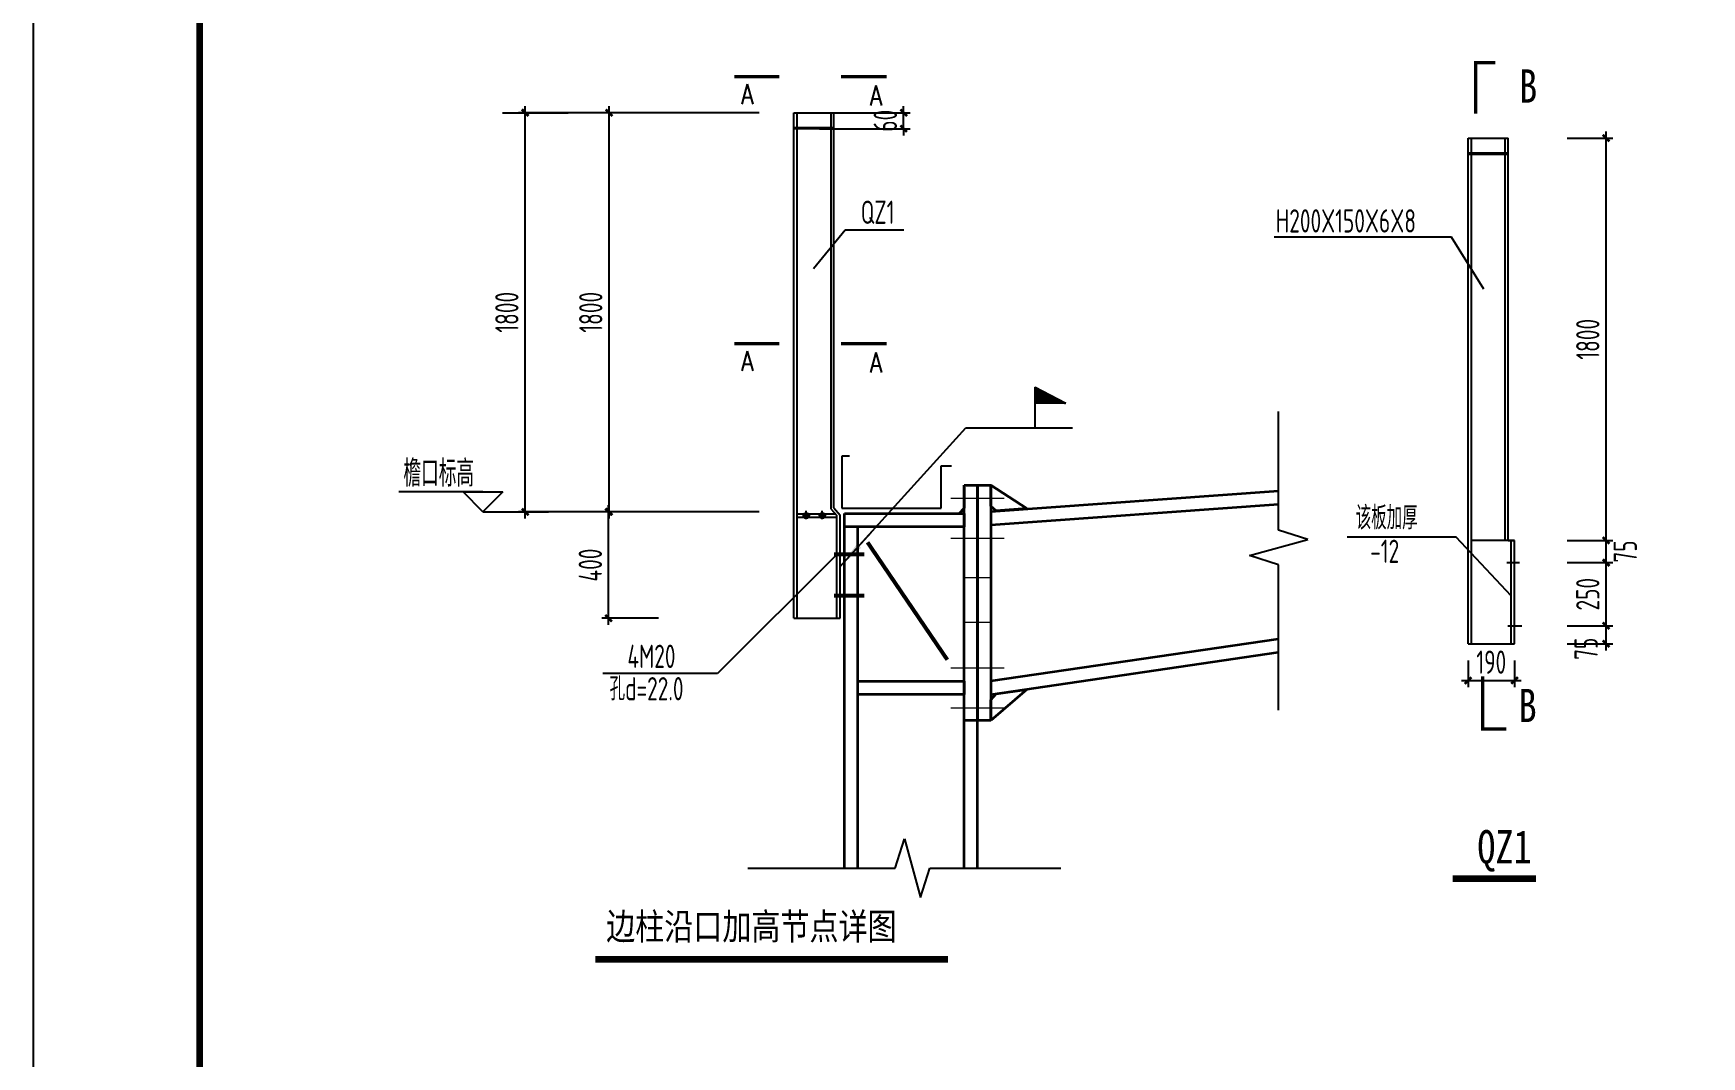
# Model space of a CAD drawing. Extents: x 293620 to 503924, y -252071 to 755100.
# Drawn here: x 397349 to 422426, y -236181 to -220799 of the extents above; entities that cross this region are included whole.
import ezdxf
from ezdxf.enums import TextEntityAlignment as Align

# ---------------------------------------------------------------- set-up
doc = ezdxf.new("R2010")
doc.units = 0
doc.header["$LTSCALE"] = 1000
doc.header["$MEASUREMENT"] = 0
doc.layers.get('Defpoints').update_dxf_attribs({"color": 250})
for name, color, linetype, lineweight in [('10', 7, 'Continuous', 35), ('112', 9, 'Continuous', 18), ('12', 2, 'Continuous', 35), ('15', 3, 'Continuous', 35)]:
    doc.layers.add(name, color=color, linetype=linetype, lineweight=lineweight)
for name, color, linetype in [('3T_WOOD', 21, 'Continuous'), ('OTHER', 7, 'Continuous'), ('PUB_DIM', 171, 'Continuous'), ('PUB_TEXT', 7, 'Continuous'), ('TK', 4, 'Continuous'), ('水平支撑', 4, 'Continuous')]:
    doc.layers.add(name, color=color, linetype=linetype)
doc.styles.add('-宋体', font='', dxfattribs={"width": 0.8})
doc.styles.add('DIM_FONT', font='SIMPLEX', dxfattribs={"width": 0.7, "bigfont": 'GBCBIG'})
doc.styles.add('TSSD_Dimension', font='Tssdeng.shx', dxfattribs={"width": 0.7, "bigfont": 'hztxt.shx'})
doc.styles.add('TSSD_REIN', font='tssdeng.shx', dxfattribs={"width": 0.7, "bigfont": 'tssdchn.shx'})
doc.styles.get('-宋体').set_extended_font_data('SimSun')
doc.dimstyles.new('TSSD_20_100', dxfattribs={"dimtxt": 350, "dimasz": 100, "dimexe": 100, "dimexo": 250, "dimgap": 100, "dimtad": 1, "dimdec": 0, "dimlfac": 0.2, "dimzin": 0, "dimdsep": 46, "dimtxsty": 'TSSD_Dimension', "dimblk": 'ARCHTICK', "dimblk1": 'ARCHTICK', "dimblk2": 'ARCHTICK', "dimcen": 0, "dimdle": 100, "dimclrt": 7, "dimadec": 0, "dimazin": 0, "dimtfac": 1, "dimtdec": 0, "dimtix": 1, "dimtmove": 2, "dimatfit": 3, "dimfxl": 0, "dimtolj": 1, "dimtzin": 0, "dimarcsym": 0})

# ---------------------------------------------------------------- blocks, each defined once
blk = doc.blocks.new('_ArchTick')
at = {"color": 0, "linetype": 'ByBlock', "const_width": 0.4}
blk.add_lwpolyline([(-0.5, -0.5), (0.5, 0.5)], dxfattribs=at)
blk = doc.blocks.new('*D729')
at = {"layer": 'Defpoints', "color": 0}
for p in [(420153, -222374), (420990, -222374), (420153, -228422)]:
    blk.add_point(p, dxfattribs=at)
at = {"layer": 'PUB_DIM', "color": 0, "lineweight": -2}
for p, q in [((420403, -222374), (421090, -222374)), ((420990, -228522), (420990, -222274)), ((420403, -228422), (421090, -228422))]:
    blk.add_line(p, q, dxfattribs=at)
at = {"layer": 'PUB_DIM', "color": 0, "lineweight": -2, "xscale": 100, "yscale": 100, "zscale": 100}
for p, rotation in [((420990, -222374), 90), ((420990, -228422), 270)]:
    blk.add_blockref('_ArchTick', p, dxfattribs=dict(at, rotation=rotation))
at = {"layer": 'PUB_DIM', "color": 7, "insert": (420715, -225398), "char_height": 350, "attachment_point": 5, "rotation": 90, "style": 'TSSD_Dimension'}
blk.add_mtext('\\A1;1800', dxfattribs=at)
blk = doc.blocks.new('*D730')
at = {"layer": 'Defpoints', "color": 0}
for p in [(404742, -221992), (406742, -221992), (406742, -227992)]:
    blk.add_point(p, dxfattribs=at)
at = {"layer": 'PUB_DIM', "color": 0, "lineweight": -2}
for p, q in [((404742, -228092), (404742, -221892)), ((406492, -221992), (404642, -221992)), ((406492, -227992), (404642, -227992))]:
    blk.add_line(p, q, dxfattribs=at)
at = {"layer": 'PUB_DIM', "color": 0, "lineweight": -2, "xscale": 100, "yscale": 100, "zscale": 100}
for p, rotation in [((404742, -221992), 90), ((404742, -227992), 270)]:
    blk.add_blockref('_ArchTick', p, dxfattribs=dict(at, rotation=rotation))
at = {"layer": 'PUB_DIM', "color": 7, "insert": (404467, -224992), "char_height": 350, "attachment_point": 5, "rotation": 90, "style": 'TSSD_Dimension'}
blk.add_mtext('\\A1;1800', dxfattribs=at)
blk = doc.blocks.new('*D731')
at = {"layer": 'Defpoints', "color": 0}
for p in [(406003, -221992), (408509, -221992), (408509, -227992)]:
    blk.add_point(p, dxfattribs=at)
at = {"layer": 'PUB_DIM', "color": 0, "lineweight": -2}
for p, q in [((406003, -228092), (406003, -221892)), ((408259, -221992), (405903, -221992)), ((408259, -227992), (405903, -227992))]:
    blk.add_line(p, q, dxfattribs=at)
at = {"layer": 'PUB_DIM', "color": 0, "lineweight": -2, "xscale": 100, "yscale": 100, "zscale": 100}
for p, rotation in [((406003, -221992), 90), ((406003, -227992), 270)]:
    blk.add_blockref('_ArchTick', p, dxfattribs=dict(at, rotation=rotation))
at = {"layer": 'PUB_DIM', "color": 7, "insert": (405728, -224992), "char_height": 350, "attachment_point": 5, "rotation": 90, "style": 'TSSD_Dimension'}
blk.add_mtext('\\A1;1800', dxfattribs=at)
blk = doc.blocks.new('*D732')
at = {"layer": 'Defpoints', "color": 0}
for p in [(420153, -229705), (420990, -229705), (420153, -229974)]:
    blk.add_point(p, dxfattribs=at)
at = {"layer": 'PUB_DIM', "color": 0, "lineweight": -2}
for p, q in [((420990, -230074), (420990, -229605)), ((420403, -229705), (421090, -229705)), ((420403, -229974), (421090, -229974))]:
    blk.add_line(p, q, dxfattribs=at)
at = {"layer": 'PUB_DIM', "color": 0, "lineweight": -2, "xscale": 100, "yscale": 100, "zscale": 100}
for p, rotation in [((420990, -229705), 90), ((420990, -229974), 270)]:
    blk.add_blockref('_ArchTick', p, dxfattribs=dict(at, rotation=rotation))
at = {"layer": 'PUB_DIM', "color": 7, "insert": (420690, -230050), "char_height": 350, "attachment_point": 5, "rotation": 90, "style": 'TSSD_Dimension'}
blk.add_mtext('\\A1;75', dxfattribs=at)
blk = doc.blocks.new('*D733')
at = {"layer": 'Defpoints', "color": 0}
for p in [(405996, -227992), (406996, -227992), (406996, -229592)]:
    blk.add_point(p, dxfattribs=at)
at = {"layer": 'PUB_DIM', "color": 0, "lineweight": -2}
for p, q in [((405996, -229692), (405996, -227892)), ((406746, -227992), (405896, -227992)), ((406746, -229592), (405896, -229592))]:
    blk.add_line(p, q, dxfattribs=at)
at = {"layer": 'PUB_DIM', "color": 0, "lineweight": -2, "xscale": 100, "yscale": 100, "zscale": 100}
for p, rotation in [((405996, -227992), 90), ((405996, -229592), 270)]:
    blk.add_blockref('_ArchTick', p, dxfattribs=dict(at, rotation=rotation))
at = {"layer": 'PUB_DIM', "color": 7, "insert": (405721, -228792), "char_height": 350, "attachment_point": 5, "rotation": 90, "style": 'TSSD_Dimension'}
blk.add_mtext('\\A1;400', dxfattribs=at)
blk = doc.blocks.new('*D734')
at = {"layer": 'Defpoints', "color": 0}
for p in [(420153, -228755), (420990, -228755), (420153, -229705)]:
    blk.add_point(p, dxfattribs=at)
at = {"layer": 'PUB_DIM', "color": 0, "lineweight": -2}
for p, q in [((420990, -229805), (420990, -228655)), ((420403, -228755), (421090, -228755)), ((420403, -229705), (421090, -229705))]:
    blk.add_line(p, q, dxfattribs=at)
at = {"layer": 'PUB_DIM', "color": 0, "lineweight": -2, "xscale": 100, "yscale": 100, "zscale": 100}
for p, rotation in [((420990, -228755), 90), ((420990, -229705), 270)]:
    blk.add_blockref('_ArchTick', p, dxfattribs=dict(at, rotation=rotation))
at = {"layer": 'PUB_DIM', "color": 7, "insert": (420715, -229230), "char_height": 350, "attachment_point": 5, "rotation": 90, "style": 'TSSD_Dimension'}
blk.add_mtext('\\A1;250', dxfattribs=at)
blk = doc.blocks.new('*D736')
at = {"layer": 'Defpoints', "color": 0}
for p in [(418916, -229975), (419612, -229974), (419613, -230526)]:
    blk.add_point(p, dxfattribs=at)
at = {"layer": 'PUB_DIM', "color": 0, "lineweight": -2}
for p, q in [((418916, -230225), (418916, -230627)), ((419612, -230224), (419613, -230626)), ((418816, -230527), (419713, -230526))]:
    blk.add_line(p, q, dxfattribs=at)
at = {"layer": 'PUB_DIM', "color": 0, "lineweight": -2, "xscale": 100, "yscale": 100, "zscale": 100}
for p, rotation in [((419613, -230526), 0.06070544370420723), ((418916, -230527), 180.0607054437042)]:
    blk.add_blockref('_ArchTick', p, dxfattribs=dict(at, rotation=rotation))
at = {"layer": 'PUB_DIM', "color": 7, "insert": (419264, -230251), "char_height": 350, "attachment_point": 5, "rotation": 0.0607, "style": 'TSSD_Dimension'}
blk.add_mtext('\\A1;190', dxfattribs=at)
blk = doc.blocks.new('_ARROW')
blk.add_solid([(0, 0), (-1, 0.1), (-1, -0.1)])
blk = doc.blocks.new('*D739')
at = {"layer": 'Defpoints', "color": 0}
for p in [(420153, -228422), (420990, -228422), (420153, -228755)]:
    blk.add_point(p, dxfattribs=at)
at = {"layer": 'PUB_DIM', "color": 0, "lineweight": -2}
for p, q in [((420403, -228422), (421090, -228422)), ((420990, -228855), (420990, -228322)), ((420403, -228755), (421090, -228755))]:
    blk.add_line(p, q, dxfattribs=at)
at = {"layer": 'PUB_DIM', "color": 0, "lineweight": -2, "xscale": 100, "yscale": 100, "zscale": 100}
for p, rotation in [((420990, -228422), 90), ((420990, -228755), 270)]:
    blk.add_blockref('_ArchTick', p, dxfattribs=dict(at, rotation=rotation))
at = {"layer": 'PUB_DIM', "color": 7, "insert": (421278, -228588), "char_height": 350, "attachment_point": 5, "rotation": 90, "style": 'TSSD_Dimension'}
blk.add_mtext('\\A1;75', dxfattribs=at)
blk = doc.blocks.new('*D740')
at = {"layer": 'Defpoints', "color": 0}
for p in [(408917, -221992), (410431, -221992), (408917, -222232)]:
    blk.add_point(p, dxfattribs=at)
at = {"layer": 'PUB_DIM', "color": 0, "lineweight": -2}
for p, q in [((410431, -221992), (410431, -221892)), ((409167, -221992), (410531, -221992)), ((410431, -222232), (410431, -221992)), ((409167, -222232), (410531, -222232)), ((410431, -222232), (410431, -222332))]:
    blk.add_line(p, q, dxfattribs=at)
at = {"layer": 'PUB_DIM', "color": 0, "lineweight": -2, "xscale": 100, "yscale": 100, "zscale": 100}
for p, rotation in [((410431, -221992), 270), ((410431, -222232), 90)]:
    blk.add_blockref('_ArchTick', p, dxfattribs=dict(at, rotation=rotation))
at = {"layer": 'PUB_DIM', "color": 7, "insert": (410156, -222112), "char_height": 350, "attachment_point": 5, "rotation": 90, "style": 'TSSD_Dimension'}
blk.add_mtext('\\A1;60', dxfattribs=at)
blk = doc.blocks.new('GeYuanFrame_88455082', base_point=(20.09, 4.53))
at = {"layer": 'TK'}
blk.add_lwpolyline([(20.09, 4.53), (20.09, 598.53), (861.09, 598.53), (861.09, 4.53)], close=True, dxfattribs=at)
at = {"layer": 'TK', "const_width": 1}
blk.add_lwpolyline([(45.09, 588.53), (851.09, 588.53), (851.09, 14.53), (45.09, 14.53)], close=True, dxfattribs=at)

msp = doc.modelspace()

# ---------------------------------------------------------------- hatches: boundary and pattern name
at = {"layer": 'PUB_TEXT'}
h = msp.add_hatch(dxfattribs=at)
h.set_pattern_fill('ANSI31', color=256, scale=1.6, style=0)
h.set_pattern_definition([(45, (340460.0046, -419511.14832), (-0.14142135624, 0.14142135624), [])])
h.paths.add_polyline_path([(412408.8, -226359.1), (412866.9, -226359.1), (412408.8, -226119.1)])

# ---------------------------------------------------------------- linework, layer by layer
at = {"layer": '10'}
for p, q in [((409381.3, -222222.2, 400), (408781.3, -222222.2, 400)), ((409381.3, -222231.7, 400), (408781.3, -222231.7, 400)), ((419515.7, -222604.7, 400), (418915.7, -222604.7, 400)), ((419515.7, -222614.2, 400), (418915.7, -222614.2, 400))]:
    msp.add_line(p, q, dxfattribs=at)
at = {"layer": '112', "color": 2}
for p, q in [((411142.4, -227784.7, 400), (411942.4, -227784.7, 400)), ((411142.4, -228385.4, 400), (411942.4, -228385.4, 400)), ((411142.4, -230334.4, 400), (411942.4, -230334.4, 400)), ((411142.4, -230936.3, 400), (411942.4, -230936.3, 400))]:
    msp.add_line(p, q, dxfattribs=at)
at = {"layer": '112', "color": 1}
for p, q in [((411342.4, -227784.7, 400), (411742.4, -227784.7, 400)), ((411342.4, -228385.4, 400), (411742.4, -228385.4, 400)), ((411342.4, -228978.2, 400), (411742.4, -228978.2, 400)), ((411342.4, -229650.5, 400), (411742.4, -229650.5, 400)), ((411342.4, -230334.4, 400), (411742.4, -230334.4, 400)), ((411342.4, -230936.3, 400), (411742.4, -230936.3, 400))]:
    msp.add_line(p, q, dxfattribs=at)
at = {"layer": '12'}
for p, q in [((411342.4, -231130.4, 400), (411342.4, -227590.7, 400)), ((411342.4, -227590.7, 400), (411542.4, -227590.7, 400)), ((411342.4, -227622.7, 400), (411342.4, -227936.7, 400)), ((411542.4, -231130.4, 400), (411542.4, -227590.7, 400)), ((411542.4, -227590.7, 400), (411542.4, -231130.4, 400)), ((411542.4, -227590.7, 400), (411742.4, -227590.7, 400)), ((411742.4, -227590.7, 400), (411742.4, -231130.4, 400)), ((411742.4, -227904.7, 400), (411742.4, -227590.7, 400)), ((411742.4, -227590.7, 400), (412284.6, -227941.4, 400)), ((411342.4, -227936.7, 400), (411262.6, -228023.1, 400)), ((411822.1, -227978.4, 400), (411742.4, -227904.7, 400)), ((412284.6, -227941.4, 400), (411822.1, -227978.4, 400)), ((409542.4, -228018.3, 400), (411342.4, -228016.7, 400)), ((409542.4, -228219, 400), (409542.4, -228018.3, 400)), ((411342.4, -228016.7, 400), (411342.4, -228217.4, 400)), ((411342.4, -228217.4, 400), (409542.4, -228219, 400)), ((409742.4, -230735.4, 400), (409742.4, -230535.4, 400)), ((409742.4, -230535.4, 400), (411342.4, -230535.4, 400)), ((411342.4, -230535.4, 400), (411342.4, -230735.4, 400)), ((412281.2, -230661.6, 400), (411742.4, -231130.4, 400)), ((411821.6, -230725.4, 400), (412281.2, -230661.6, 400)), ((411342.4, -230735.4, 400), (409742.4, -230735.4, 400)), ((411742.4, -230816.3, 400), (411821.6, -230725.4, 400)), ((411742.4, -231130.4, 400), (411742.4, -230816.3, 400)), ((411542.4, -231130.4, 400), (411342.4, -231130.4, 400)), ((411742.4, -231130.4, 400), (411542.4, -231130.4, 400))]:
    msp.add_line(p, q, dxfattribs=at)
at = {"layer": '15'}
for p, q in [((411742.4, -227984.7, 400), (416068.2, -227677.7, 400)), ((411742.4, -228185.4, 400), (416068.2, -227878.3, 400)), ((409542.4, -233337.9, 400), (409542.4, -228219, 400)), ((409742.4, -233337.9, 400), (409742.4, -228203, 400)), ((411742.4, -230534.4, 400), (416068.2, -229899.6, 400)), ((411742.4, -230736.3, 400), (416068.2, -230101.5, 400)), ((411342.4, -233348.5, 400), (411342.4, -231130.4, 400)), ((411542.4, -233348.5, 400), (411542.4, -231130.4, 400))]:
    msp.add_line(p, q, dxfattribs=at)
at = {"layer": 'OTHER'}
for p, q in [((416068.2, -228266.8), (416068.2, -226485.3)), ((415628.2, -228646.8), (416508.2, -228406.8)), ((416508.2, -228406.8), (416068.2, -228266.8)), ((416068.2, -228786.8), (415628.2, -228646.8)), ((416068.2, -230974.4), (416068.2, -228786.8)), ((410303.1, -233348.5), (410443.1, -232908.5)), ((410443.1, -232908.5), (410683.1, -233788.5)), ((408087, -233348.5), (410303.1, -233348.5)), ((410683.1, -233788.5), (410823.1, -233348.5)), ((410823.1, -233348.5), (412795.5, -233348.5))]:
    msp.add_line(p, q, dxfattribs=at)
at = {"layer": 'PUB_DIM'}
for p, q in [((404402.6, -221991.7, 400), (405387.8, -221991.7, 400)), ((404108, -227691.7), (402845.2, -227691.7)), ((404108, -227991.7), (403808, -227691.7)), ((403808, -227691.7), (404408, -227691.7)), ((404408, -227691.7), (404108, -227991.7)), ((404108, -227991.7), (405093.3, -227991.7)), ((419612, -228421.7), (418966.2, -228421.7))]:
    msp.add_line(p, q, dxfattribs=at)
at = {"layer": 'PUB_DIM', "const_width": 50}
for points in [[(407884.5, -221451.9), (408560, -221451.9)], [(410177.5, -221451.9), (409491.6, -221451.9)], [(407884.5, -225464.6), (408560, -225464.6)], [(410177.5, -225464.6), (409491.6, -225464.6)]]:
    msp.add_lwpolyline(points, dxfattribs=at)
at = {"layer": 'PUB_DIM'}
msp.add_lwpolyline([(409477.6, -228815.5), (409945.9, -228297.9)], dxfattribs=at)
at = {"layer": 'PUB_TEXT'}
for p, q in [((412408.8, -226727.1), (412408.8, -226119.1)), ((412408.8, -226119.1), (412866.9, -226359.1)), ((412866.9, -226359.1), (412408.8, -226359.1)), ((409477.6, -228815.5), (411367.2, -226727.1)), ((411367.2, -226727.1), (412971, -226727.1)), ((409427.1, -228631.3), (407634.4, -230421.7)), ((407634.4, -230421.7), (405911.1, -230421.7))]:
    msp.add_line(p, q, dxfattribs=at)
at = {"layer": '水平支撑'}
for p, q in [((408781.3, -228001.8), (408781.3, -221991.7)), ((408781.3, -221991.7), (409381.3, -221991.7)), ((408831.8, -227993.8), (408831.8, -221991.7)), ((409339.2, -227951.9), (409339.2, -221991.7)), ((409381.3, -227931.8), (409381.3, -221991.7)), ((418915.7, -228384.3), (418915.7, -222374.2)), ((418915.7, -222374.2), (419515.7, -222374.2)), ((418966.2, -228376.3), (418966.2, -222374.2)), ((419473.6, -228421.7), (419473.6, -222374.2)), ((419515.7, -228421.7), (419515.7, -222374.2)), ((409075.7, -224335.1), (409549.8, -223750.8)), ((409549.8, -223750.8), (410434.6, -223750.8)), ((418663.9, -223862.5), (415999.6, -223862.5)), ((419149.8, -224645.4), (418663.9, -223862.5)), ((409615.8, -227155.7), (409503.7, -227155.7)), ((409503.7, -227155.7), (409503.7, -227935.7)), ((410995.7, -227935.7), (410995.7, -227302.2)), ((410995.7, -227302.2), (411150.9, -227302.2)), ((409381.3, -227931.8), (409477.6, -228039.2)), ((409503.7, -227935.7), (410995.7, -227935.7)), ((408781.3, -229591.7), (408781.3, -228001.8)), ((408831.8, -229591.7), (408831.8, -227993.8)), ((408831.8, -228019.3), (409401.3, -228019.3)), ((408831.8, -228072.3), (409427.1, -228072.3)), ((408917.9, -228046.1), (409014.2, -228046.1)), ((408966.1, -228102.7), (408966.1, -227974.3)), ((409158.4, -228046.1), (409254.8, -228046.1)), ((409206.6, -228102.7), (409206.6, -227974.3)), ((409339.2, -227951.9), (409427.1, -228047.2)), ((409427.1, -229591.7), (409427.1, -228047.2)), ((409477.6, -229591.7), (409477.6, -228039.2)), ((418735.1, -228370.5), (417095.5, -228370.5)), ((419561.5, -229252.2), (418735.1, -228370.5)), ((418915.7, -229974.2), (418915.7, -228384.3)), ((418966.2, -229974.2), (418966.2, -228376.3)), ((419515.7, -228421.7), (419612, -228421.7)), ((419561.5, -229974.2), (419561.5, -228421.7)), ((419612, -229974.2), (419612, -228421.7)), ((408781.3, -229591.7, 400), (409477.6, -229591.7)), ((418915.7, -229974.2, 400), (419612, -229974.2))]:
    msp.add_line(p, q, dxfattribs=at)
for points, const_width in [([(419327.5, -221240.4), (419027.2, -221240.4), (419027.2, -222004.6)], 50), ([(409888, -228449.7), (411087.6, -230215.4)], 60), ([(409385.5, -228631.3), (409838.2, -228631.3)], 60), ([(409385.5, -229249.9), (409838.2, -229249.9)], 60), ([(419136.4, -230464.8), (419136.4, -231256.2), (419491.4, -231256.2)], 50), ([(418683.4, -233508.2), (419935.8, -233508.2)], 100), ([(405795.6, -234718.5), (411096.9, -234718.5)], 100)]:
    msp.add_lwpolyline(points, dxfattribs=dict(at, const_width=const_width))
for points in [[(419499.1, -228754.7), (419686.3, -228754.7)], [(419513.5, -229704.6), (419722.3, -229704.6)]]:
    msp.add_lwpolyline(points, dxfattribs=at)
for centre in [(408966.3, -228048.6), (409208.6, -228048.6)]:
    msp.add_circle(centre, 42.3, dxfattribs=at)

# ---------------------------------------------------------------- block references
at = {"layer": '3T_WOOD', "xscale": 100, "yscale": 100, "zscale": 100}
msp.add_blockref('GeYuanFrame_88455082', (397349.2, -252071.2), dxfattribs=at)
at = {"layer": 'PUB_DIM', "xscale": 420.0000000002464, "yscale": 420, "zscale": 420.0000000002464, "rotation": 227.859785778621}
msp.add_blockref('_ARROW', (409477.6, -228815.5), dxfattribs=at)

# ---------------------------------------------------------------- texts
at = {"layer": 'PUB_DIM'}
for s, height, style, width, p in [('A', 300, 'DIM_FONT', 0.8, (408079.8, -221711.3)), ('A', 300, 'DIM_FONT', 0.8, (410013.6, -221732.2)), ('A', 300, 'DIM_FONT', 0.8, (408079.8, -225723.9)), ('A', 300, 'DIM_FONT', 0.8, (410013.6, -225744.8)), ('檐口标高', 400, 'TSSD_REIN', 0.7, (403442.9, -227391.7))]:
    msp.add_text(s, height=height, dxfattribs=dict(at, style=style, width=width)).set_placement(p, align=Align.MIDDLE)
at = {"layer": 'PUB_TEXT'}
for s, height, style, width, p in [('B', 500, '-宋体', 0.8, (419682.5, -221840.8)), ('QZ1', 350, 'TSSD_REIN', 0.7, (409786.8, -223662.9)), ('H200X150X6X8', 350, 'TSSD_REIN', 0.7, (416025.3, -223793.1)), ('该板加厚', 350, 'TSSD_REIN', 0.7, (417226.2, -228256.8)), ('-12', 350, 'TSSD_REIN', 0.7, (417444.3, -228759.2)), ('4M20', 350, 'TSSD_REIN', 0.7, (406278.3, -230338.8)), ('孔d=22.0', 350, 'TSSD_REIN', 0.7, (406010.8, -230825.6)), ('B', 500, '-宋体', 0.8, (419674.5, -231152.4)), ('QZ1', 500, '-宋体', 0.8, (419054.4, -233276.4)), ('边柱沿口加高节点详图', 400, '-宋体', 0.8, (405960, -234422.9))]:
    msp.add_text(s, height=height, dxfattribs=dict(at, style=style, width=width)).set_placement(p)

# ---------------------------------------------------------------- dimensions: what is measured, and where the dimension line sits
at = {"layer": 'PUB_DIM'}
for p1, p2, distance, text, picture, middle in [((406742.2, -227991.7), (406742.2, -221991.7), 2000, '1800', '*D730', (404467.2, -224991.7)), ((408509.2, -227991.7), (408509.2, -221991.7), 2506.3, '1800', '*D731', (405727.9, -224991.7)), ((408916.9, -222231.7), (408916.9, -221991.7), -1514, '60', '*D740', (410155.9, -222111.7)), ((420153.3, -228421.7), (420153.3, -222374.2), -837, '1800', '*D729', (420715.2, -225397.9)), ((406995.8, -229591.7), (406995.8, -227991.7), 1000, '400', '*D733', (405720.8, -228791.7)), ((420153.3, -229704.6), (420153.3, -228754.7), -837, '250', '*D734', (420715.2, -229229.7)), ((418915.7, -229974.9), (419612, -229974.2), -551.7, '190', '*D736', (419264.1, -230251.2))]:
    dim = msp.add_aligned_dim(p1=p1, p2=p2, distance=distance, text=text, dimstyle='TSSD_20_100', dxfattribs=at)
    dim.commit()
    dim.dimension.update_dxf_attribs({"geometry": picture, "text_midpoint": middle})
for base, p1, p2, picture, middle in [((420990.2, -228421.7), (420153.3, -228754.7), (420153.3, -228421.7), '*D739', (421278.2, -228588.2)), ((420990.2, -229704.6), (420153.3, -229974.2), (420153.3, -229704.6), '*D732', (420690.2, -230049.6))]:
    dim = msp.add_linear_dim(base=base, p1=p1, p2=p2, angle=90, text='75', dimstyle='TSSD_20_100', dxfattribs=at)
    dim.commit()
    dim.dimension.update_dxf_attribs({"geometry": picture, "text_midpoint": middle, "dimtype": 161})

doc.saveas('drawing.dxf')
